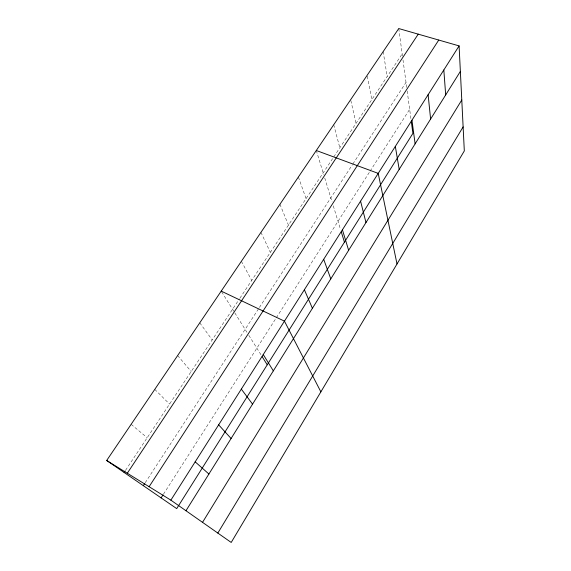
<?xml version="1.0" encoding="UTF-8"?>
<svg xmlns="http://www.w3.org/2000/svg" width="571" height="571" viewBox="0 0 571 571"><rect width="100%" height="100%" fill="white"/><g stroke="black" fill="none" stroke-linecap="round" stroke-linejoin="round"><path stroke-width="0.43" stroke-dasharray="2.85 2.14" d="M163.456 494.2L275.85 318.497M276.328 317.747L369.637 171.878M370.115 171.136L409.657 109.311M145.234 482.709L258.92 308.197M259.398 307.462L352.421 164.676M352.899 163.934L406.024 82.395M125.591 470.254L239.427 298.904M239.92 298.162L402.177 53.924M131.137 424.339L147.204 437.729M154.77 389.379L169.551 404.082M177.638 355.555L191.206 371.493M199.771 322.822L212.191 339.895M221.684 291.881L234.388 312.209M234.845 312.944L246.972 332.343M248.82 335.305L261.29 355.255M241.376 261.297L251.718 280.404M260.94 232.361L270.347 252.368M279.94 204.268L288.448 225.117M298.383 176.996L306.049 198.622M316.298 150.494L323.686 174.562M324.735 177.966L332.051 201.82M333.278 205.824L340.544 229.485M333.721 124.735L339.824 147.782M350.844 100.532L356.033 123.379M367.296 76.193L371.821 99.618M383.155 51.626L387.195 76.471M398.758 28.55L402.526 56.486M402.99 59.912L406.716 87.549M407.18 90.989L410.956 118.954"/><path stroke-width="0.86" d="M217.829 533.071L463.124 126.912M202.534 522.351L461.789 99.975M185.968 510.738L460.369 71.411M459.098 45.901L464.316 150.922L231.212 542.45L170.865 500.153L459.098 45.901L398.758 28.55L106.684 460.49L176.717 508.618L412.904 133.371L411.313 121.58M161.101 497.883L162.985 494.936M149.11 486.706L438.756 40.049M143.314 485.657L144.749 483.451M124.121 472.474L125.099 470.996M127.297 473.231L418.243 34.153M316.298 150.494L378.209 173.377L397.009 263.973M221.213 291.124L284.451 321.138L320.873 391.856M106.684 460.49L170.865 500.153M195.175 461.839L208.907 474.016M218.65 424.845L231.091 438.499M241.326 389.108L252.553 404.132M262.168 356.675L267.242 364.79M263.252 354.555L273.338 370.865M304.379 289.74L312.408 308.311M323.693 259.305L330.787 278.876M341.301 231.947L344.434 242.154M342.414 229.792L348.638 250.305M360.579 201.163L365.968 222.547M395.325 146.404L399.193 169.359M411.955 120.196L415.117 143.863M428.114 94.736L430.613 119.061M443.824 69.976L445.687 94.914"/></g></svg>
